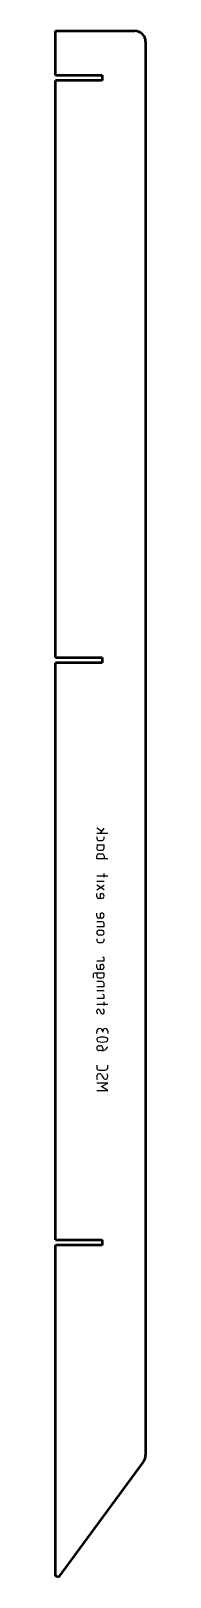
# Model space of a CAD drawing. Header units: millimetres. Extents: x 0 to 50, y 0 to 858.
import ezdxf

# ---------------------------------------------------------------- set-up
doc = ezdxf.new("R2010")
doc.units = ezdxf.units.MM
doc.layers.add('IV_MARK_SURFACE_BACK', color=91, linetype='Continuous', lineweight=25)
doc.layers.add('IV_OUTER_PROFILE', color=7, linetype='Continuous', lineweight=50)

msp = doc.modelspace()

# ---------------------------------------------------------------- linework, layer by layer
at = {"layer": 'IV_MARK_SURFACE_BACK'}
for p, q in [((25.61, 413.66), (22.9, 415.36)), ((22.9, 412.65), (24.93, 412.65)), ((24.93, 412.65), (26.97, 415.36)), ((24.93, 412.65), (29, 412.65)), ((22.9, 410.61), (22.9, 409.6)), ((22.9, 404.85), (22.9, 404.17)), ((23.92, 405.87), (23.58, 405.87)), ((23.92, 408.58), (25.95, 408.58)), ((26.97, 405.87), (23.92, 405.87)), ((23.92, 403.16), (25.61, 403.16)), ((26.97, 409.6), (26.97, 410.61)), ((26.97, 404.51), (26.97, 405.87)), ((22.9, 398.41), (22.9, 400.11)), ((26.97, 398.41), (22.9, 398.41)), ((23.92, 401.12), (25.95, 401.12)), ((26.97, 400.11), (26.97, 398.41)), ((29, 398.41), (26.97, 398.41)), ((22.9, 388.92), (26.97, 388.92)), ((22.9, 386.04), (26.97, 386.04)), ((26.97, 388.92), (26.97, 390.28)), ((26.97, 388.25), (26.97, 388.92)), ((26.97, 388.92), (29, 388.92)), ((24.93, 382.48), (22.9, 383.84)), ((22.9, 381.13), (24.93, 382.48)), ((22.9, 377.4), (22.9, 379.1)), ((24.93, 382.48), (26.97, 383.84)), ((26.97, 381.13), (24.93, 382.48)), ((24.93, 376.38), (24.93, 379.1)), ((24.93, 379.1), (25.61, 379.1)), ((24.93, 376.38), (23.92, 376.38)), ((25.61, 376.38), (24.93, 376.38)), ((22.9, 366.56), (22.9, 368.25)), ((25.95, 363.51), (22.9, 363.51)), ((22.9, 360.8), (26.97, 360.8)), ((24.93, 365.54), (23.92, 365.54)), ((24.93, 365.54), (24.93, 368.25)), ((24.93, 368.25), (25.61, 368.25)), ((25.61, 365.54), (24.93, 365.54)), ((26.97, 360.8), (26.97, 362.49)), ((22.9, 354.02), (22.9, 353)), ((23.92, 351.98), (25.95, 351.98)), ((24.26, 358.76), (25.61, 358.76)), ((25.61, 356.05), (24.26, 356.05)), ((26.97, 353), (26.97, 354.02)), ((26.97, 341.82), (26.97, 343.17)), ((22.9, 335.04), (21.88, 335.04)), ((22.9, 341.82), (26.97, 341.82)), ((22.9, 338.09), (22.9, 339.78)), ((22.9, 335.04), (22.9, 333.35)), ((26.97, 335.04), (22.9, 335.04)), ((24.93, 337.07), (23.92, 337.07)), ((24.93, 337.07), (24.93, 339.78)), ((24.93, 339.78), (25.61, 339.78)), ((25.61, 337.07), (24.93, 337.07)), ((26.97, 333.35), (26.97, 335.04)), ((20.87, 334.02), (20.87, 332.33)), ((25.95, 330.3), (22.9, 330.3)), ((22.9, 327.58), (26.97, 327.58)), ((23.92, 332.33), (25.95, 332.33)), ((26.97, 327.58), (26.97, 329.28)), ((22.9, 325.38), (26.97, 325.38)), ((22.9, 321.15), (26.97, 321.15)), ((22.9, 317.76), (26.97, 317.76)), ((26.97, 321.15), (26.97, 322.5)), ((26.97, 317.76), (26.97, 319.11)), ((26.97, 317.08), (26.97, 317.76)), ((26.97, 317.76), (29, 317.76)), ((22.9, 313.35), (22.9, 314.03)), ((23.58, 315.05), (23.92, 315.05)), ((24.59, 314.37), (25.27, 313.01)), ((25.95, 312.33), (26.29, 312.33)), ((26.97, 313.35), (26.97, 314.03)), ((22.9, 301.49), (22.9, 302.51)), ((26.29, 302.51), (26.29, 302.17)), ((29, 302.85), (29, 301.49)), ((24.26, 294.71), (24.93, 294.71)), ((25.61, 292), (24.26, 292)), ((26.29, 293.36), (26.29, 292.34)), ((22.9, 283.87), (22.9, 282.51)), ((29, 282.51), (29, 283.87)), ((24.26, 281.16), (27.64, 281.16)), ((25.61, 278.45), (26.63, 276.75)), ((29, 274.04), (22.9, 274.04)), ((22.9, 269.97), (29, 269.97)), ((25.61, 272.01), (29, 274.04)), ((29, 269.97), (25.61, 272.01))]:
    msp.add_line(p, q, dxfattribs=at)
for centre, radius, start, end in [((23.92, 409.6), 1.02, 180, 270), ((23.58, 406.55), 0.678, 180, 270), ((23.92, 404.85), 1.02, 90, 180), ((23.92, 404.17), 1.02, 180, 270), ((25.61, 404.51), 1.36, 270, 360), ((25.95, 409.6), 1.02, 270, 360), ((23.92, 400.11), 1.02, 90, 180), ((25.95, 400.11), 1.02, 360, 90), ((23.92, 377.4), 1.02, 180, 270), ((25.61, 377.74), 1.36, 270, 90), ((23.92, 366.56), 1.02, 180, 270), ((25.61, 366.9), 1.36, 270, 90), ((25.95, 362.49), 1.02, 360, 90), ((24.26, 357.41), 1.36, 90, 270), ((23.92, 353), 1.02, 180, 270), ((25.61, 357.41), 1.36, 270, 90), ((25.95, 353), 1.02, 270, 360), ((26.29, 343.17), 0.678, 360, 90), ((21.88, 334.02), 1.02, 90, 180), ((23.92, 338.09), 1.02, 180, 270), ((25.61, 338.43), 1.36, 270, 90), ((23.92, 333.35), 1.02, 180, 270), ((25.95, 333.35), 1.02, 270, 360), ((25.95, 329.28), 1.02, 360, 90), ((26.29, 322.5), 0.678, 360, 90), ((24.01, 314.02), 1.11, 112.99424, 179.62562), ((24.01, 313.36), 1.11, 180.37438, 247.00576), ((23.46, 313.91), 1.22, 21.86006, 68.13994), ((26.4, 313.47), 1.22, 201.86006, 248.13994), ((25.85, 314.02), 1.11, 0.37438, 67.00576), ((25.85, 313.36), 1.11, 292.99424, 359.62562), ((24.59, 302.51), 1.69, 360, 180), ((27.64, 302.85), 1.36, 360, 180), ((24.01, 298.1), 1.1, 113.03732, 246.96268), ((24.26, 293.36), 1.36, 90, 270), ((25.95, 290.92), 8.54, 73.86614, 106.13386), ((25.95, 305.29), 8.54, 253.86614, 286.13386), ((24.93, 293.36), 1.36, 360, 90), ((25.81, 295.52), 3.52, 266.82171, 335.1058), ((27.9, 298.1), 1.1, 292.4119, 67.5881), ((25.14, 277.33), 2.28, 169.03731, 213.58255), ((24.26, 282.51), 1.36, 180, 270), ((24.35, 277.71), 1.46, 30.44095, 177.63153), ((27.79, 277.44), 1.35, 210.70163, 310.37372), ((27.64, 282.51), 1.36, 270, 360), ((26.14, 277.77), 2.86, 331.71531, 28.28469)]:
    msp.add_arc(centre, radius, start, end, dxfattribs=at)
at = {"layer": 'IV_OUTER_PROFILE'}
for p, q in [((0, 857.58), (44, 857.58)), ((0, 833.08), (0, 857.58)), ((50, 851.58), (50, 67.62)), ((0, 833.08), (26, 833.08)), ((26, 833.08), (26, 830.08)), ((26, 830.08), (0, 830.08)), ((0, 510.08), (0, 830.08)), ((0, 510.08), (26, 510.08)), ((26, 507.08), (0, 507.08)), ((0, 187.08), (0, 507.08)), ((26, 510.08), (26, 507.08)), ((0, 187.08), (26, 187.08)), ((26, 184.08), (0, 184.08)), ((0, 0.58), (0, 184.08)), ((26, 187.08), (26, 184.08)), ((48.84, 64.06), (1.78, 0)), ((1.78, 0), (0, 0.58))]:
    msp.add_line(p, q, dxfattribs=at)
for centre, start, end in [((44, 851.58), 0, 90), ((44, 67.62), 323.7, 0)]:
    msp.add_arc(centre, 6, start, end, dxfattribs=at)

doc.saveas('drawing.dxf')
